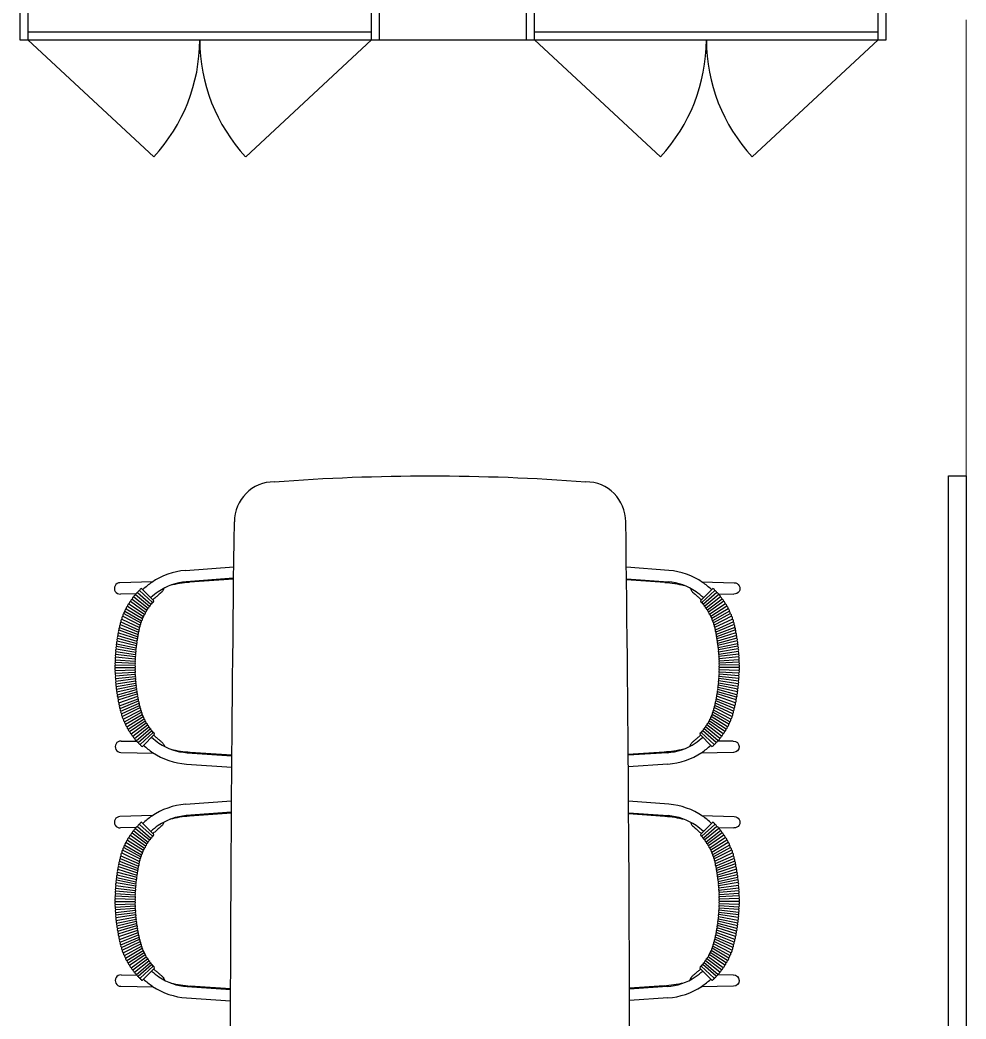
# Model space of a CAD drawing. Header units: millimetres. Extents: x 699029 to 727993, y 4486031 to 4516039.
# Drawn here: x 725864.6 to 726101.5, y 4491934.4 to 4492184.6 of the extents above; entities that cross this region are included whole.
import ezdxf

# ---------------------------------------------------------------- set-up
doc = ezdxf.new("R2010")
doc.units = ezdxf.units.MM
doc.layers.add('_P3_S_Duvar_Ç', color=7, linetype='Continuous', lineweight=30)
doc.layers.add('DBM_w_sld', color=111, linetype='Continuous', lineweight=20)
doc.layers.add('A-TEFRIS', color=251, linetype='Continuous')

# ---------------------------------------------------------------- blocks, each defined once
blk = doc.blocks.new('masa')
at = {"layer": 'A-TEFRIS'}
for p, q in [((731592.35, 4490251.49), (731604.46, 4490252.42)), ((731713.38, 4490251.49), (731702.74, 4490252.31)), ((731604.42, 4490249.55), (731592.56, 4490248.65)), ((731604.42, 4490249.35), (731593.35, 4490248.53)), ((731702.77, 4490249.44), (731713.17, 4490248.65)), ((731702.77, 4490249.25), (731712.39, 4490248.53)), ((731584.13, 4490248.66), (731575.96, 4490248.42)), ((731581.38, 4490246.99), (731584.45, 4490243.93)), ((731724.36, 4490246.99), (731721.28, 4490243.93)), ((731721.6, 4490248.66), (731729.77, 4490248.42)), ((731579.97, 4490245.67), (731576.05, 4490245.57)), ((731579, 4490244.35), (731582.69, 4490241.58)), ((731579.39, 4490244.87), (731582.98, 4490242.05)), ((731579.87, 4490245.44), (731583.34, 4490242.56)), ((731580.33, 4490245.96), (731583.69, 4490243.03)), ((731580.83, 4490246.47), (731584.07, 4490243.5)), ((731724.9, 4490246.47), (731721.66, 4490243.5)), ((731725.4, 4490245.96), (731722.05, 4490243.03)), ((731725.87, 4490245.44), (731722.4, 4490242.56)), ((731726.34, 4490244.87), (731722.75, 4490242.05)), ((731726.74, 4490244.35), (731723.05, 4490241.58)), ((731725.76, 4490245.67), (731729.69, 4490245.57)), ((731577.5, 4490241.93), (731581.61, 4490239.46)), ((731577.83, 4490242.55), (731581.84, 4490239.99)), ((731578.19, 4490243.16), (731582.1, 4490240.53)), ((731578.6, 4490243.78), (731582.39, 4490241.08)), ((731727.14, 4490243.78), (731723.34, 4490241.08)), ((731727.54, 4490243.16), (731723.64, 4490240.53)), ((731727.9, 4490242.55), (731723.89, 4490239.99)), ((731728.23, 4490241.93), (731724.13, 4490239.46)), ((731576.41, 4490239.34), (731580.88, 4490237.21)), ((731576.65, 4490240.03), (731581.04, 4490237.81)), ((731576.91, 4490240.68), (731581.2, 4490238.36)), ((731577.17, 4490241.27), (731581.38, 4490238.88)), ((731728.56, 4490241.27), (731724.35, 4490238.88)), ((731728.82, 4490240.68), (731724.53, 4490238.36)), ((731729.08, 4490240.03), (731724.7, 4490237.81)), ((731729.33, 4490239.34), (731724.85, 4490237.21)), ((731575.71, 4490236.59), (731580.4, 4490234.91)), ((731575.84, 4490237.22), (731580.5, 4490235.43)), ((731576, 4490237.93), (731580.62, 4490236.03)), ((731576.18, 4490238.6), (731580.74, 4490236.58)), ((731729.55, 4490238.6), (731725, 4490236.58)), ((731729.73, 4490237.93), (731725.12, 4490236.03)), ((731729.89, 4490237.22), (731725.23, 4490235.43)), ((731730.03, 4490236.59), (731725.33, 4490234.91)), ((731575.33, 4490234.54), (731580.14, 4490233.22)), ((731575.44, 4490235.21), (731580.22, 4490233.77)), ((731575.57, 4490235.92), (731580.31, 4490234.36)), ((731730.16, 4490235.92), (731725.42, 4490234.36)), ((731730.29, 4490235.21), (731725.52, 4490233.77)), ((731730.4, 4490234.54), (731725.6, 4490233.22)), ((731574.99, 4490231.88), (731579.89, 4490231.04)), ((731575.06, 4490232.54), (731579.94, 4490231.58)), ((731575.13, 4490233.16), (731580, 4490232.09)), ((731575.23, 4490233.87), (731580.07, 4490232.67)), ((731730.5, 4490233.87), (731725.67, 4490232.67)), ((731730.6, 4490233.16), (731725.74, 4490232.09)), ((731730.67, 4490232.54), (731725.79, 4490231.58)), ((731730.75, 4490231.88), (731725.84, 4490231.04)), ((731574.8, 4490229.15), (731579.76, 4490228.81)), ((731574.83, 4490229.86), (731579.78, 4490229.39)), ((731574.87, 4490230.52), (731579.81, 4490229.93)), ((731574.92, 4490231.17), (731579.85, 4490230.46)), ((731730.81, 4490231.17), (731725.89, 4490230.46)), ((731730.86, 4490230.52), (731725.92, 4490229.93)), ((731730.9, 4490229.86), (731725.95, 4490229.39)), ((731730.93, 4490229.15), (731725.97, 4490228.81)), ((731574.77, 4490227.87), (731579.74, 4490227.77)), ((731574.77, 4490227.17), (731579.74, 4490227.19)), ((731574.78, 4490228.53), (731579.75, 4490228.3)), ((731574.78, 4490226.41), (731579.75, 4490226.58)), ((731730.95, 4490228.53), (731725.99, 4490228.3)), ((731730.96, 4490227.87), (731725.99, 4490227.77)), ((731730.96, 4490226.41), (731725.99, 4490226.58)), ((731730.97, 4490227.17), (731726, 4490227.19)), ((731574.8, 4490225.77), (731579.76, 4490226.05)), ((731574.82, 4490225.11), (731579.78, 4490225.51)), ((731574.86, 4490224.43), (731579.81, 4490224.96)), ((731574.91, 4490223.78), (731579.84, 4490224.43)), ((731730.82, 4490223.78), (731725.89, 4490224.43)), ((731730.87, 4490224.43), (731725.93, 4490224.96)), ((731730.91, 4490225.11), (731725.95, 4490225.51)), ((731730.94, 4490225.77), (731725.97, 4490226.05)), ((731574.97, 4490223.12), (731579.88, 4490223.89)), ((731575.04, 4490222.41), (731579.93, 4490223.31)), ((731575.12, 4490221.74), (731579.99, 4490222.76)), ((731575.21, 4490221.07), (731580.05, 4490222.21)), ((731575.31, 4490220.39), (731580.13, 4490221.65)), ((731730.43, 4490220.39), (731725.61, 4490221.65)), ((731730.53, 4490221.07), (731725.68, 4490222.21)), ((731730.62, 4490221.74), (731725.74, 4490222.76)), ((731730.69, 4490222.41), (731725.8, 4490223.31)), ((731730.77, 4490223.12), (731725.85, 4490223.89)), ((731575.41, 4490219.74), (731580.2, 4490221.12)), ((731575.53, 4490219.08), (731580.29, 4490220.57)), ((731575.67, 4490218.37), (731580.39, 4490219.98)), ((731575.82, 4490217.62), (731580.5, 4490219.37)), ((731729.91, 4490217.62), (731725.23, 4490219.37)), ((731730.07, 4490218.37), (731725.35, 4490219.98)), ((731730.2, 4490219.08), (731725.45, 4490220.57)), ((731730.32, 4490219.74), (731725.53, 4490221.12)), ((731575.98, 4490216.96), (731580.61, 4490218.82)), ((731576.15, 4490216.27), (731580.73, 4490218.24)), ((731576.33, 4490215.62), (731580.85, 4490217.7)), ((731576.54, 4490214.96), (731580.99, 4490217.14)), ((731576.8, 4490214.27), (731581.15, 4490216.54)), ((731728.94, 4490214.27), (731724.58, 4490216.54)), ((731729.19, 4490214.96), (731724.75, 4490217.14)), ((731729.4, 4490215.62), (731724.88, 4490217.7)), ((731729.59, 4490216.27), (731725, 4490218.24)), ((731729.76, 4490216.96), (731725.13, 4490218.82)), ((731577.07, 4490213.62), (731581.33, 4490215.99)), ((731577.36, 4490212.99), (731581.53, 4490215.44)), ((731577.68, 4490212.36), (731581.75, 4490214.89)), ((731578.01, 4490211.77), (731581.98, 4490214.37)), ((731727.72, 4490211.77), (731723.75, 4490214.37)), ((731728.05, 4490212.36), (731723.98, 4490214.89)), ((731728.38, 4490212.99), (731724.21, 4490215.44)), ((731728.67, 4490213.62), (731724.4, 4490215.99)), ((731578.37, 4490211.17), (731582.24, 4490213.85)), ((731578.78, 4490210.55), (731582.54, 4490213.3)), ((731579.19, 4490210), (731582.84, 4490212.8)), ((731579.62, 4490209.45), (731583.16, 4490212.31)), ((731580.08, 4490208.91), (731583.51, 4490211.82)), ((731725.65, 4490208.91), (731722.22, 4490211.82)), ((731726.12, 4490209.45), (731722.57, 4490212.31)), ((731726.55, 4490210), (731722.89, 4490212.8)), ((731726.95, 4490210.55), (731723.19, 4490213.3)), ((731727.36, 4490211.17), (731723.49, 4490213.85)), ((731580.54, 4490208.41), (731583.86, 4490211.37)), ((731581.03, 4490207.91), (731584.24, 4490210.92)), ((731581.57, 4490207.41), (731584.62, 4490210.49)), ((731724.17, 4490207.41), (731721.11, 4490210.49)), ((731724.71, 4490207.91), (731721.5, 4490210.92)), ((731725.19, 4490208.41), (731721.87, 4490211.37)), ((731576.22, 4490208.77), (731580.25, 4490208.72)), ((731729.51, 4490208.77), (731725.49, 4490208.72)), ((731576.17, 4490205.92), (731584.34, 4490205.76)), ((731592.77, 4490205.86), (731603.99, 4490205.1)), ((731593.55, 4490205.99), (731603.99, 4490205.31)), ((731712.18, 4490205.99), (731703.2, 4490205.4)), ((731712.97, 4490205.86), (731703.21, 4490205.2)), ((731729.57, 4490205.92), (731721.39, 4490205.76)), ((731592.58, 4490203.01), (731603.96, 4490202.25)), ((731713.15, 4490203.01), (731703.23, 4490202.35)), ((731592.35, 4490192.93), (731603.9, 4490193.82)), ((731713.38, 4490192.93), (731703.29, 4490193.7)), ((731584.13, 4490190.1), (731575.96, 4490189.86)), ((731603.88, 4490190.95), (731592.56, 4490190.09)), ((731603.88, 4490190.75), (731593.35, 4490189.97)), ((731703.31, 4490190.84), (731713.17, 4490190.09)), ((731703.31, 4490190.65), (731712.39, 4490189.97)), ((731721.6, 4490190.1), (731729.77, 4490189.86)), ((731579.97, 4490187.11), (731576.05, 4490187.02)), ((731579.87, 4490186.88), (731583.34, 4490184)), ((731580.33, 4490187.4), (731583.69, 4490184.47)), ((731580.83, 4490187.91), (731584.07, 4490184.94)), ((731581.38, 4490188.43), (731584.45, 4490185.37)), ((731724.36, 4490188.43), (731721.28, 4490185.37)), ((731724.9, 4490187.91), (731721.66, 4490184.94)), ((731725.4, 4490187.4), (731722.05, 4490184.47)), ((731725.87, 4490186.88), (731722.4, 4490184)), ((731725.76, 4490187.11), (731729.69, 4490187.02)), ((731578.19, 4490184.6), (731582.1, 4490181.97)), ((731578.6, 4490185.22), (731582.39, 4490182.52)), ((731579, 4490185.79), (731582.69, 4490183.02)), ((731579.39, 4490186.31), (731582.98, 4490183.49)), ((731726.34, 4490186.31), (731722.75, 4490183.49)), ((731726.74, 4490185.79), (731723.05, 4490183.02)), ((731727.14, 4490185.22), (731723.34, 4490182.52)), ((731727.54, 4490184.6), (731723.64, 4490181.97)), ((731576.91, 4490182.12), (731581.2, 4490179.8)), ((731577.17, 4490182.71), (731581.38, 4490180.32)), ((731577.5, 4490183.38), (731581.61, 4490180.9)), ((731577.83, 4490183.99), (731581.84, 4490181.43)), ((731727.9, 4490183.99), (731723.89, 4490181.43)), ((731728.23, 4490183.38), (731724.13, 4490180.9)), ((731728.56, 4490182.71), (731724.35, 4490180.32)), ((731728.82, 4490182.12), (731724.53, 4490179.8)), ((731576, 4490179.37), (731580.62, 4490177.47)), ((731576.18, 4490180.04), (731580.74, 4490178.03)), ((731576.41, 4490180.78), (731580.88, 4490178.65)), ((731576.65, 4490181.47), (731581.04, 4490179.25)), ((731729.08, 4490181.47), (731724.7, 4490179.25)), ((731729.33, 4490180.78), (731724.85, 4490178.65)), ((731729.55, 4490180.04), (731725, 4490178.03)), ((731729.73, 4490179.37), (731725.12, 4490177.47)), ((731575.44, 4490176.65), (731580.22, 4490175.21)), ((731575.57, 4490177.36), (731580.31, 4490175.8)), ((731575.71, 4490178.03), (731580.4, 4490176.35)), ((731575.84, 4490178.66), (731580.5, 4490176.87)), ((731729.89, 4490178.66), (731725.23, 4490176.87)), ((731730.03, 4490178.03), (731725.33, 4490176.35)), ((731730.16, 4490177.36), (731725.42, 4490175.8)), ((731730.29, 4490176.65), (731725.52, 4490175.21)), ((731575.13, 4490174.6), (731580, 4490173.53)), ((731575.23, 4490175.31), (731580.07, 4490174.11)), ((731575.33, 4490175.98), (731580.14, 4490174.66)), ((731730.4, 4490175.98), (731725.6, 4490174.66)), ((731730.5, 4490175.31), (731725.67, 4490174.11)), ((731730.6, 4490174.6), (731725.74, 4490173.53)), ((731574.87, 4490171.96), (731579.81, 4490171.37)), ((731574.92, 4490172.61), (731579.85, 4490171.9)), ((731574.99, 4490173.32), (731579.89, 4490172.48)), ((731575.06, 4490173.98), (731579.94, 4490173.02)), ((731730.67, 4490173.98), (731725.79, 4490173.02)), ((731730.75, 4490173.32), (731725.84, 4490172.48)), ((731730.81, 4490172.61), (731725.89, 4490171.9)), ((731730.86, 4490171.96), (731725.92, 4490171.37)), ((731574.77, 4490169.31), (731579.74, 4490169.21)), ((731574.78, 4490169.97), (731579.75, 4490169.75)), ((731574.8, 4490170.59), (731579.76, 4490170.25)), ((731574.83, 4490171.3), (731579.78, 4490170.83)), ((731730.9, 4490171.3), (731725.95, 4490170.83)), ((731730.93, 4490170.59), (731725.97, 4490170.25)), ((731730.95, 4490169.97), (731725.99, 4490169.75)), ((731730.96, 4490169.31), (731725.99, 4490169.21)), ((731574.77, 4490168.61), (731579.74, 4490168.63)), ((731574.78, 4490167.85), (731579.75, 4490168.02)), ((731574.8, 4490167.21), (731579.76, 4490167.49)), ((731574.82, 4490166.55), (731579.78, 4490166.95)), ((731730.91, 4490166.55), (731725.95, 4490166.95)), ((731730.94, 4490167.21), (731725.97, 4490167.49)), ((731730.96, 4490167.85), (731725.99, 4490168.02)), ((731730.97, 4490168.61), (731726, 4490168.63)), ((731574.86, 4490165.87), (731579.81, 4490166.4)), ((731574.91, 4490165.22), (731579.84, 4490165.87)), ((731574.97, 4490164.56), (731579.88, 4490165.33)), ((731575.04, 4490163.86), (731579.93, 4490164.75)), ((731575.12, 4490163.18), (731579.99, 4490164.2)), ((731730.62, 4490163.18), (731725.74, 4490164.2)), ((731730.69, 4490163.86), (731725.8, 4490164.75)), ((731730.77, 4490164.56), (731725.85, 4490165.33)), ((731730.82, 4490165.22), (731725.89, 4490165.87)), ((731730.87, 4490165.87), (731725.93, 4490166.4)), ((731575.21, 4490162.52), (731580.05, 4490163.65)), ((731575.31, 4490161.83), (731580.13, 4490163.09)), ((731575.41, 4490161.18), (731580.2, 4490162.56)), ((731575.53, 4490160.52), (731580.29, 4490162.01)), ((731730.2, 4490160.52), (731725.45, 4490162.01)), ((731730.32, 4490161.18), (731725.53, 4490162.56)), ((731730.43, 4490161.83), (731725.61, 4490163.09)), ((731730.53, 4490162.52), (731725.68, 4490163.65)), ((731575.67, 4490159.81), (731580.39, 4490161.42)), ((731575.82, 4490159.06), (731580.5, 4490160.81)), ((731575.98, 4490158.4), (731580.61, 4490160.26)), ((731576.15, 4490157.71), (731580.73, 4490159.69)), ((731576.33, 4490157.06), (731580.85, 4490159.14)), ((731729.4, 4490157.06), (731724.88, 4490159.14)), ((731729.59, 4490157.71), (731725, 4490159.69)), ((731729.76, 4490158.4), (731725.13, 4490160.26)), ((731729.91, 4490159.06), (731725.23, 4490160.81)), ((731730.07, 4490159.81), (731725.35, 4490161.42)), ((731576.54, 4490156.4), (731580.99, 4490158.58)), ((731576.8, 4490155.71), (731581.15, 4490157.98)), ((731577.07, 4490155.06), (731581.33, 4490157.43)), ((731577.36, 4490154.43), (731581.53, 4490156.88)), ((731728.38, 4490154.43), (731724.21, 4490156.88)), ((731728.67, 4490155.06), (731724.4, 4490157.43)), ((731728.94, 4490155.71), (731724.58, 4490157.98)), ((731729.19, 4490156.4), (731724.75, 4490158.58)), ((731577.68, 4490153.8), (731581.75, 4490156.33)), ((731578.01, 4490153.21), (731581.98, 4490155.81)), ((731578.37, 4490152.61), (731582.24, 4490155.29)), ((731578.78, 4490152), (731582.54, 4490154.74)), ((731579.19, 4490151.44), (731582.84, 4490154.24)), ((731726.55, 4490151.44), (731722.89, 4490154.24)), ((731726.95, 4490152), (731723.19, 4490154.74)), ((731727.36, 4490152.61), (731723.49, 4490155.29)), ((731727.72, 4490153.21), (731723.75, 4490155.81)), ((731728.05, 4490153.8), (731723.98, 4490156.33)), ((731579.62, 4490150.89), (731583.16, 4490153.75)), ((731580.08, 4490150.35), (731583.51, 4490153.26)), ((731580.54, 4490149.85), (731583.86, 4490152.81)), ((731581.03, 4490149.35), (731584.24, 4490152.36)), ((731581.57, 4490148.85), (731584.62, 4490151.93)), ((731724.17, 4490148.85), (731721.11, 4490151.93)), ((731724.71, 4490149.35), (731721.5, 4490152.36)), ((731725.19, 4490149.85), (731721.87, 4490152.81)), ((731725.65, 4490150.35), (731722.22, 4490153.26)), ((731726.12, 4490150.89), (731722.57, 4490153.75)), ((731576.22, 4490150.21), (731580.25, 4490150.16)), ((731729.51, 4490150.21), (731725.49, 4490150.16)), ((731576.17, 4490147.37), (731584.34, 4490147.2)), ((731592.77, 4490147.3), (731603.66, 4490146.56)), ((731593.55, 4490147.43), (731603.66, 4490146.77)), ((731712.18, 4490147.43), (731703.53, 4490146.87)), ((731712.97, 4490147.3), (731703.53, 4490146.66)), ((731729.57, 4490147.37), (731721.39, 4490147.2)), ((731592.58, 4490144.46), (731603.65, 4490143.72)), ((731713.15, 4490144.46), (731703.54, 4490143.81))]:
    blk.add_line(p, q, dxfattribs=at)
for points in [[(731614.6, 4490273.7, -0.038462), (731692.6, 4490273.7, 0.034091)], [(731604.6, 4489951.7, -0.00641), (731604.6, 4490263.7, -23.5)], [(731702.6, 4489951.7, 0.00641), (731702.6, 4490263.7, 23.5)]]:
    blk.add_lwpolyline(points, format="xyb", dxfattribs=at)
for centre, radius, start, end in [((731614.6, 4490263.7), 10, 90, 180), ((731692.6, 4490263.7), 10, 0, 90), ((731593.62, 4490234.44), 17.1, 94.2772, 124.5533), ((731712.11, 4490234.44), 17.1, 55.4467, 85.7228), ((731581.6, 4490246.2), 0.816, 106.0642, 161.0642), ((731594.16, 4490233.66), 18.05, 124.5533, 133.7698), ((731593.62, 4490234.44), 14.25, 94.2772, 124.5533), ((731712.11, 4490234.44), 14.25, 55.4467, 85.7228), ((731711.57, 4490233.66), 18.05, 46.2302, 55.4467), ((731724.13, 4490246.2), 0.816, 18.9358, 73.9358), ((731579.34, 4490243.68), 0.753, 117.2679, 172.2679), ((731579.69, 4490244.23), 0.706, 115.1299, 170.1299), ((731580.18, 4490244.7), 0.804, 112.9171, 167.9171), ((731580.6, 4490245.25), 0.753, 110.6353, 165.6353), ((731581.07, 4490245.73), 0.775, 108.3962, 163.3962), ((731594.16, 4490233.66), 15.2, 124.5533, 133.4871), ((731594.16, 4490233.66), 14.46, 133.0673, 133.4149), ((731711.57, 4490233.66), 15.2, 46.5129, 55.4467), ((731711.57, 4490233.66), 14.46, 46.5851, 46.9327), ((731724.66, 4490245.73), 0.775, 16.6038, 71.6038), ((731725.14, 4490245.25), 0.753, 14.3647, 69.3647), ((731725.55, 4490244.7), 0.804, 12.0829, 67.0829), ((731726.04, 4490244.23), 0.706, 9.8701, 64.8701), ((731726.39, 4490243.68), 0.753, 7.7321, 62.7321), ((731577.98, 4490241.29), 0.802, 126.3649, 181.3649), ((731578.25, 4490241.92), 0.752, 124.0867, 179.0867), ((731578.6, 4490242.5), 0.77, 121.856, 176.856), ((731578.99, 4490243.08), 0.804, 119.5494, 174.5494), ((731582.05, 4490241.61), 0.633, 302.2022, 357.2022), ((731582.39, 4490242.1), 0.594, 300.0656, 355.0656), ((731582.66, 4490242.64), 0.677, 297.8521, 352.8521), ((731583.06, 4490243.13), 0.635, 295.5676, 350.5676), ((731583.43, 4490243.63), 0.655, 293.3215, 348.3215), ((731583.85, 4490244.08), 0.627, 291.0893, 346.0893), ((731721.89, 4490244.08), 0.627, 193.9107, 248.9107), ((731722.3, 4490243.63), 0.655, 191.6785, 246.6785), ((731722.67, 4490243.13), 0.635, 189.4324, 244.4324), ((731723.07, 4490242.64), 0.677, 187.1479, 242.1479), ((731723.35, 4490242.1), 0.594, 184.9344, 239.9344), ((731723.68, 4490241.61), 0.633, 182.7978, 237.7978), ((731726.74, 4490243.08), 0.804, 5.4506, 60.4506), ((731727.13, 4490242.5), 0.77, 3.144, 58.144), ((731727.48, 4490241.92), 0.752, 0.9133, 55.9133), ((731727.76, 4490241.29), 0.802, 358.6351, 53.6351), ((731577, 4490238.75), 0.834, 135.3704, 190.3704), ((731577.2, 4490239.45), 0.8, 132.9751, 187.9751), ((731577.4, 4490240.11), 0.75, 130.7032, 185.7032), ((731577.61, 4490240.72), 0.704, 128.5724, 183.5724), ((731580.94, 4490239.38), 0.672, 311.2727, 6.2727), ((731581.21, 4490239.95), 0.631, 309.0044, 4.0044), ((731581.45, 4490240.51), 0.646, 306.7812, 1.7812), ((731581.72, 4490241.08), 0.675, 304.4803, 359.4803), ((731724.02, 4490241.08), 0.675, 180.5197, 235.5197), ((731724.28, 4490240.51), 0.646, 178.2188, 233.2188), ((731724.52, 4490239.95), 0.631, 175.9956, 230.9956), ((731724.8, 4490239.38), 0.672, 173.7273, 228.7273), ((731728.12, 4490240.72), 0.704, 356.4276, 51.4276), ((731728.33, 4490240.11), 0.75, 354.2968, 49.2968), ((731728.53, 4490239.45), 0.8, 352.0249, 47.0249), ((731728.73, 4490238.75), 0.834, 349.6296, 44.6296), ((731576.28, 4490236.13), 0.738, 141.2853, 196.2853), ((731576.37, 4490236.78), 0.695, 140.4543, 195.4543), ((731576.61, 4490237.42), 0.795, 139.5475, 194.5475), ((731576.73, 4490238.1), 0.747, 137.688, 192.688), ((731580.14, 4490236.42), 0.618, 320.4734, 15.4734), ((731580.21, 4490237.03), 0.695, 319.6442, 14.6442), ((731580.38, 4490237.66), 0.668, 317.8415, 12.8415), ((731580.59, 4490238.25), 0.627, 315.586, 10.586), ((731580.8, 4490238.79), 0.589, 313.4685, 8.4685), ((731724.93, 4490238.79), 0.589, 171.5315, 226.5315), ((731725.15, 4490238.25), 0.627, 169.414, 224.414), ((731725.35, 4490237.66), 0.668, 167.1585, 222.1585), ((731725.53, 4490237.03), 0.695, 165.3558, 220.3558), ((731725.59, 4490236.42), 0.618, 164.5266, 219.5266), ((731729, 4490238.1), 0.747, 347.312, 42.312), ((731729.12, 4490237.42), 0.795, 345.4525, 40.4525), ((731729.36, 4490236.78), 0.695, 344.5457, 39.5457), ((731729.45, 4490236.13), 0.738, 343.7147, 38.7147), ((731575.92, 4490234.11), 0.728, 143.9018, 198.9018), ((731576.03, 4490234.77), 0.738, 143.0512, 198.0512), ((731576.19, 4490235.44), 0.784, 142.1683, 197.1683), ((731579.7, 4490234.16), 0.644, 323.5251, 18.5251), ((731579.83, 4490234.73), 0.607, 322.7511, 17.7511), ((731579.95, 4490235.26), 0.572, 322.0217, 17.0217), ((731579.99, 4490235.84), 0.656, 321.2619, 16.2619), ((731725.75, 4490235.84), 0.656, 163.7381, 218.7381), ((731725.78, 4490235.26), 0.572, 162.9783, 217.9783), ((731725.91, 4490234.73), 0.607, 162.2489, 217.2489), ((731726.04, 4490234.16), 0.644, 161.4749, 216.4749), ((731729.54, 4490235.44), 0.784, 342.8317, 37.8317), ((731729.7, 4490234.77), 0.738, 341.9488, 36.9488), ((731729.81, 4490234.11), 0.728, 341.0982, 36.0982), ((731575.64, 4490231.46), 0.769, 147.294, 202.294), ((731575.66, 4490232.14), 0.722, 146.4294, 201.4294), ((731575.69, 4490232.78), 0.678, 145.6172, 200.6172), ((731575.86, 4490233.43), 0.775, 144.7741, 199.7741), ((731579.4, 4490231.36), 0.59, 327.2496, 22.2496), ((731579.48, 4490231.89), 0.555, 326.5409, 21.5409), ((731579.47, 4490232.45), 0.635, 325.8046, 20.8046), ((731579.58, 4490233.02), 0.597, 325.0423, 20.0423), ((731579.65, 4490233.57), 0.605, 324.2982, 19.2982), ((731726.09, 4490233.57), 0.605, 160.7018, 215.7018), ((731726.16, 4490233.02), 0.597, 159.9577, 214.9577), ((731726.26, 4490232.45), 0.635, 159.1954, 214.1954), ((731726.25, 4490231.89), 0.555, 158.4591, 213.4591), ((731726.34, 4490231.36), 0.59, 157.7504, 212.7504), ((731729.87, 4490233.43), 0.775, 340.2259, 35.2259), ((731730.04, 4490232.78), 0.678, 339.3828, 34.3828), ((731730.07, 4490232.14), 0.722, 338.5706, 33.5706), ((731730.1, 4490231.46), 0.769, 337.706, 32.706), ((731575.39, 4490228.82), 0.67, 150.6735, 205.6735), ((731575.5, 4490229.47), 0.765, 149.841, 204.841), ((731575.49, 4490230.15), 0.717, 148.9814, 203.9814), ((731575.53, 4490230.8), 0.711, 148.1526, 203.1526), ((731579.22, 4490229.12), 0.624, 330.2221, 25.2221), ((731579.28, 4490229.68), 0.585, 329.4736, 24.4736), ((731579.32, 4490230.23), 0.581, 328.7518, 23.7518), ((731579.32, 4490230.79), 0.628, 328.0035, 23.0035), ((731726.42, 4490230.79), 0.628, 156.9965, 211.9965), ((731726.42, 4490230.23), 0.581, 156.2482, 211.2482), ((731726.45, 4490229.68), 0.585, 155.5264, 210.5264), ((731726.51, 4490229.12), 0.624, 154.7779, 209.7779), ((731730.21, 4490230.8), 0.711, 336.8474, 31.8474), ((731730.24, 4490230.15), 0.717, 336.0186, 31.0186), ((731730.24, 4490229.47), 0.765, 335.159, 30.159), ((731730.35, 4490228.82), 0.67, 334.3265, 29.3265), ((731575.45, 4490227.52), 0.763, 152.3345, 207.3345), ((731575.5, 4490226.8), 0.818, 153.252, 208.252), ((731575.41, 4490228.19), 0.715, 151.4772, 206.4772), ((731579.23, 4490228.04), 0.583, 331.6461, 26.6461), ((731579.19, 4490227.48), 0.622, 332.392, 27.392), ((731579.15, 4490226.88), 0.665, 333.1889, 28.1889), ((731579.27, 4490228.57), 0.547, 330.9467, 25.9467), ((731579.25, 4490226.3), 0.573, 333.9549, 28.9549), ((731726.46, 4490228.57), 0.547, 154.0533, 209.0533), ((731726.51, 4490228.04), 0.583, 153.3539, 208.3539), ((731726.55, 4490227.48), 0.622, 152.608, 207.608), ((731726.58, 4490226.88), 0.665, 151.8111, 206.8111), ((731726.49, 4490226.3), 0.573, 151.0451, 206.0451), ((731730.32, 4490228.19), 0.715, 333.5228, 28.5228), ((731730.29, 4490227.52), 0.763, 332.6655, 27.6655), ((731730.24, 4490226.8), 0.818, 331.748, 26.748), ((731575.41, 4490226.11), 0.699, 154.1325, 209.1325), ((731575.44, 4490225.46), 0.715, 154.953, 209.953), ((731575.49, 4490224.8), 0.735, 155.7944, 210.7944), ((731575.51, 4490224.15), 0.702, 156.628, 211.628), ((731579.25, 4490225.76), 0.584, 334.6705, 29.6705), ((731579.26, 4490225.21), 0.6, 335.4029, 30.4029), ((731579.32, 4490224.66), 0.573, 336.1287, 31.1287), ((731579.34, 4490224.12), 0.587, 336.8465, 31.8465), ((731726.39, 4490224.12), 0.587, 148.1535, 203.1535), ((731726.42, 4490224.66), 0.573, 148.8713, 203.8713), ((731726.47, 4490225.21), 0.6, 149.5971, 204.5971), ((731726.48, 4490225.76), 0.584, 150.3295, 205.3295), ((731730.23, 4490224.15), 0.702, 328.372, 23.372), ((731730.24, 4490224.8), 0.735, 329.2056, 24.2056), ((731730.29, 4490225.46), 0.715, 330.047, 25.047), ((731730.33, 4490226.11), 0.699, 330.8675, 25.8675), ((731575.57, 4490223.51), 0.718, 157.4521, 212.4521), ((731575.68, 4490222.84), 0.769, 158.3149, 213.3149), ((731575.73, 4490222.15), 0.739, 159.1894, 214.1894), ((731575.8, 4490221.49), 0.724, 160.038, 215.038), ((731579.35, 4490223.55), 0.628, 337.5984, 32.5984), ((731579.43, 4490222.98), 0.604, 338.361, 33.361), ((731579.5, 4490222.42), 0.592, 339.1015, 34.1015), ((731579.55, 4490221.86), 0.61, 339.8458, 34.8458), ((731579.65, 4490221.31), 0.585, 340.5854, 35.5854), ((731726.08, 4490221.31), 0.585, 144.4146, 199.4146), ((731726.18, 4490221.86), 0.61, 145.1542, 200.1542), ((731726.23, 4490222.42), 0.592, 145.8985, 200.8985), ((731726.3, 4490222.98), 0.604, 146.639, 201.639), ((731726.38, 4490223.55), 0.628, 147.4016, 202.4016), ((731729.93, 4490221.49), 0.724, 324.962, 19.962), ((731730, 4490222.15), 0.739, 325.8106, 20.8106), ((731730.05, 4490222.84), 0.769, 326.6851, 21.6851), ((731730.16, 4490223.51), 0.718, 327.5479, 22.5479), ((731575.91, 4490220.83), 0.745, 160.8903, 215.8903), ((731575.98, 4490220.17), 0.713, 161.7365, 216.7365), ((731576.11, 4490219.52), 0.731, 162.5747, 217.5747), ((731576.28, 4490218.86), 0.784, 163.4541, 218.4541), ((731579.72, 4490220.76), 0.6, 341.3187, 36.3187), ((731579.77, 4490220.18), 0.644, 342.0889, 37.0889), ((731579.85, 4490219.57), 0.677, 342.9067, 37.9067), ((731580.02, 4490218.99), 0.611, 343.7039, 38.7039), ((731725.71, 4490218.99), 0.611, 141.2961, 196.2961), ((731725.88, 4490219.57), 0.677, 142.0933, 197.0933), ((731725.96, 4490220.18), 0.644, 142.9111, 197.9111), ((731726.02, 4490220.76), 0.6, 143.6813, 198.6813), ((731729.45, 4490218.86), 0.784, 321.5459, 16.5459), ((731729.62, 4490219.52), 0.731, 322.4253, 17.4253), ((731729.75, 4490220.17), 0.713, 323.2635, 18.2635), ((731729.82, 4490220.83), 0.745, 324.1097, 19.1097), ((731576.46, 4490218.15), 0.823, 164.3868, 219.3868), ((731576.54, 4490217.44), 0.742, 165.295, 220.295), ((731576.72, 4490216.77), 0.765, 166.3166, 221.3166), ((731580.12, 4490218.41), 0.631, 344.4727, 39.4727), ((731580.27, 4490217.85), 0.606, 345.2385, 40.2385), ((731580.38, 4490217.29), 0.624, 346.0404, 41.0404), ((731580.5, 4490216.68), 0.668, 347.887, 42.887), ((731580.71, 4490216.09), 0.633, 350.1524, 45.1524), ((731725.03, 4490216.09), 0.633, 134.8476, 189.8476), ((731725.24, 4490216.68), 0.668, 137.113, 192.113), ((731725.35, 4490217.29), 0.624, 138.9596, 193.9596), ((731725.47, 4490217.85), 0.606, 139.7615, 194.7615), ((731725.61, 4490218.41), 0.631, 140.5273, 195.5273), ((731729.01, 4490216.77), 0.765, 318.6834, 13.6834), ((731729.19, 4490217.44), 0.742, 319.705, 14.705), ((731729.27, 4490218.15), 0.823, 320.6132, 15.6132), ((731576.86, 4490216.12), 0.731, 168.3168, 223.3168), ((731577.07, 4490215.5), 0.748, 170.4855, 225.4855), ((731577.34, 4490214.86), 0.8, 172.7547, 227.7547), ((731577.55, 4490214.2), 0.757, 175.0364, 230.0364), ((731580.9, 4490215.52), 0.629, 352.3486, 47.3486), ((731581.11, 4490214.95), 0.646, 354.568, 49.568), ((731581.37, 4490214.4), 0.617, 356.7679, 51.7679), ((731581.61, 4490213.86), 0.632, 358.9424, 53.9424), ((731724.12, 4490213.86), 0.632, 126.0576, 181.0576), ((731724.37, 4490214.4), 0.617, 128.2321, 183.2321), ((731724.63, 4490214.95), 0.646, 130.432, 185.432), ((731724.83, 4490215.52), 0.629, 132.6514, 187.6514), ((731728.18, 4490214.2), 0.757, 309.9636, 4.9636), ((731728.4, 4490214.86), 0.8, 312.2453, 7.2453), ((731728.67, 4490215.5), 0.748, 314.5145, 9.5145), ((731728.87, 4490216.12), 0.731, 316.6832, 11.6832), ((731577.82, 4490213.59), 0.751, 177.2462, 232.2462), ((731578.13, 4490212.99), 0.771, 179.4772, 234.4772), ((731578.42, 4490212.38), 0.736, 181.6864, 236.6864), ((731578.76, 4490211.82), 0.752, 183.8682, 238.8682), ((731581.87, 4490213.28), 0.675, 1.2179, 56.2179), ((731582.22, 4490212.76), 0.627, 3.4854, 58.4854), ((731582.53, 4490212.25), 0.634, 5.6808, 60.6808), ((731582.87, 4490211.73), 0.651, 7.9178, 62.9178), ((731583.25, 4490211.26), 0.622, 10.1331, 65.1331), ((731722.48, 4490211.26), 0.622, 114.8669, 169.8669), ((731722.87, 4490211.73), 0.651, 117.0822, 172.0822), ((731723.2, 4490212.25), 0.634, 119.3192, 174.3192), ((731723.52, 4490212.76), 0.627, 121.5146, 176.5146), ((731723.86, 4490213.28), 0.675, 123.7821, 178.7821), ((731726.97, 4490211.82), 0.752, 301.1318, 356.1318), ((731727.32, 4490212.38), 0.736, 303.3136, 358.3136), ((731727.61, 4490212.99), 0.771, 305.5228, 0.5228), ((731727.92, 4490213.59), 0.751, 307.7538, 2.7538), ((731579.17, 4490211.26), 0.804, 186.1491, 241.1491), ((731579.52, 4490210.66), 0.746, 188.42, 243.42), ((731579.93, 4490210.14), 0.753, 190.6165, 245.6165), ((731580.37, 4490209.62), 0.773, 192.8527, 247.8527), ((731583.62, 4490210.78), 0.635, 12.3208, 67.3208), ((731594.23, 4490220.87), 15.2, 227.0672, 236.0011), ((731584.02, 4490210.33), 0.624, 14.5132, 69.5132), ((731594.23, 4490220.87), 14.46, 227.1817, 227.487), ((731711.51, 4490220.87), 15.2, 303.9989, 312.9328), ((731721.71, 4490210.33), 0.624, 110.4868, 165.4868), ((731711.51, 4490220.87), 14.46, 312.513, 312.8183), ((731722.12, 4490210.78), 0.635, 112.6792, 167.6792), ((731725.36, 4490209.62), 0.773, 292.1473, 347.1473), ((731725.81, 4490210.14), 0.753, 294.3835, 349.3835), ((731726.21, 4490210.66), 0.746, 296.58, 351.58), ((731726.56, 4490211.26), 0.804, 298.8509, 353.8509), ((731580.79, 4490209.1), 0.737, 195.0651, 250.0651), ((731581.26, 4490208.63), 0.752, 197.2481, 252.2481), ((731581.78, 4490208.18), 0.797, 199.5188, 254.5188), ((731594.23, 4490220.87), 18.05, 226.7845, 236.0011), ((731593.69, 4490220.08), 14.25, 236.0011, 266.2772), ((731712.04, 4490220.08), 14.25, 273.7228, 303.9989), ((731711.51, 4490220.87), 18.05, 303.9989, 313.2155), ((731723.95, 4490208.18), 0.797, 285.4812, 340.4812), ((731724.48, 4490208.63), 0.752, 287.7519, 342.7519), ((731724.94, 4490209.1), 0.737, 289.9349, 344.9349), ((731593.69, 4490220.08), 17.1, 236.0011, 266.2772), ((731712.04, 4490220.08), 17.1, 273.7228, 303.9989), ((731593.62, 4490175.88), 17.1, 94.2772, 124.5533), ((731712.11, 4490175.88), 17.1, 55.4467, 85.7228), ((731594.16, 4490175.1), 18.05, 124.5533, 133.7698), ((731593.62, 4490175.88), 14.25, 94.2772, 124.5533), ((731712.11, 4490175.88), 14.25, 55.4467, 85.7228), ((731711.57, 4490175.1), 18.05, 46.2302, 55.4467), ((731580.18, 4490186.14), 0.804, 112.9171, 167.9171), ((731580.6, 4490186.69), 0.753, 110.6353, 165.6353), ((731581.07, 4490187.18), 0.775, 108.3962, 163.3962), ((731581.6, 4490187.65), 0.816, 106.0642, 161.0642), ((731594.16, 4490175.1), 15.2, 124.5533, 133.4871), ((731711.57, 4490175.1), 15.2, 46.5129, 55.4467), ((731724.13, 4490187.65), 0.816, 18.9358, 73.9358), ((731724.66, 4490187.18), 0.775, 16.6038, 71.6038), ((731725.14, 4490186.69), 0.753, 14.3647, 69.3647), ((731725.55, 4490186.14), 0.804, 12.0829, 67.0829), ((731578.6, 4490183.94), 0.77, 121.856, 176.856), ((731578.99, 4490184.52), 0.804, 119.5494, 174.5494), ((731579.34, 4490185.12), 0.753, 117.2679, 172.2679), ((731579.69, 4490185.67), 0.706, 115.1299, 170.1299), ((731582.66, 4490184.09), 0.677, 297.8521, 352.8521), ((731583.06, 4490184.57), 0.635, 295.5676, 350.5676), ((731583.43, 4490185.07), 0.655, 293.3215, 348.3215), ((731583.85, 4490185.52), 0.627, 291.0893, 346.0893), ((731594.16, 4490175.1), 14.46, 133.0673, 133.4149), ((731721.89, 4490185.52), 0.627, 193.9107, 248.9107), ((731711.57, 4490175.1), 14.46, 46.5851, 46.9327), ((731722.3, 4490185.07), 0.655, 191.6785, 246.6785), ((731722.67, 4490184.57), 0.635, 189.4324, 244.4324), ((731723.07, 4490184.09), 0.677, 187.1479, 242.1479), ((731726.04, 4490185.67), 0.706, 9.8701, 64.8701), ((731726.39, 4490185.12), 0.753, 7.7321, 62.7321), ((731726.74, 4490184.52), 0.804, 5.4506, 60.4506), ((731727.13, 4490183.94), 0.77, 3.144, 58.144), ((731577.4, 4490181.55), 0.75, 130.7032, 185.7032), ((731577.61, 4490182.16), 0.704, 128.5724, 183.5724), ((731577.98, 4490182.73), 0.802, 126.3649, 181.3649), ((731578.25, 4490183.36), 0.752, 124.0867, 179.0867), ((731581.45, 4490181.95), 0.646, 306.7812, 1.7812), ((731581.72, 4490182.52), 0.675, 304.4803, 359.4803), ((731582.05, 4490183.05), 0.633, 302.2022, 357.2022), ((731582.39, 4490183.54), 0.594, 300.0656, 355.0656), ((731723.35, 4490183.54), 0.594, 184.9344, 239.9344), ((731723.68, 4490183.05), 0.633, 182.7978, 237.7978), ((731724.02, 4490182.52), 0.675, 180.5197, 235.5197), ((731724.28, 4490181.95), 0.646, 178.2188, 233.2188), ((731727.48, 4490183.36), 0.752, 0.9133, 55.9133), ((731727.76, 4490182.73), 0.802, 358.6351, 53.6351), ((731728.12, 4490182.16), 0.704, 356.4276, 51.4276), ((731728.33, 4490181.55), 0.75, 354.2968, 49.2968), ((731576.61, 4490178.86), 0.795, 139.5475, 194.5475), ((731576.73, 4490179.54), 0.747, 137.688, 192.688), ((731577, 4490180.19), 0.834, 135.3704, 190.3704), ((731577.2, 4490180.89), 0.8, 132.9751, 187.9751), ((731580.38, 4490179.1), 0.668, 317.8415, 12.8415), ((731580.59, 4490179.69), 0.627, 315.586, 10.586), ((731580.8, 4490180.23), 0.589, 313.4685, 8.4685), ((731580.94, 4490180.82), 0.672, 311.2727, 6.2727), ((731581.21, 4490181.39), 0.631, 309.0044, 4.0044), ((731724.52, 4490181.39), 0.631, 175.9956, 230.9956), ((731724.8, 4490180.82), 0.672, 173.7273, 228.7273), ((731724.93, 4490180.23), 0.589, 171.5315, 226.5315), ((731725.15, 4490179.69), 0.627, 169.414, 224.414), ((731725.35, 4490179.1), 0.668, 167.1585, 222.1585), ((731728.53, 4490180.89), 0.8, 352.0249, 47.0249), ((731728.73, 4490180.19), 0.834, 349.6296, 44.6296), ((731729, 4490179.54), 0.747, 347.312, 42.312), ((731729.12, 4490178.86), 0.795, 345.4525, 40.4525), ((731576.03, 4490176.21), 0.738, 143.0512, 198.0512), ((731576.19, 4490176.88), 0.784, 142.1683, 197.1683), ((731576.28, 4490177.57), 0.738, 141.2853, 196.2853), ((731576.37, 4490178.22), 0.695, 140.4543, 195.4543), ((731579.95, 4490176.71), 0.572, 322.0217, 17.0217), ((731579.99, 4490177.28), 0.656, 321.2619, 16.2619), ((731580.14, 4490177.86), 0.618, 320.4734, 15.4734), ((731580.21, 4490178.48), 0.695, 319.6442, 14.6442), ((731725.53, 4490178.48), 0.695, 165.3558, 220.3558), ((731725.59, 4490177.86), 0.618, 164.5266, 219.5266), ((731725.75, 4490177.28), 0.656, 163.7381, 218.7381), ((731725.78, 4490176.71), 0.572, 162.9783, 217.9783), ((731729.36, 4490178.22), 0.695, 344.5457, 39.5457), ((731729.45, 4490177.57), 0.738, 343.7147, 38.7147), ((731729.54, 4490176.88), 0.784, 342.8317, 37.8317), ((731729.7, 4490176.21), 0.738, 341.9488, 36.9488), ((731575.69, 4490174.22), 0.678, 145.6172, 200.6172), ((731575.86, 4490174.87), 0.775, 144.7741, 199.7741), ((731575.92, 4490175.55), 0.728, 143.9018, 198.9018), ((731579.47, 4490173.89), 0.635, 325.8046, 20.8046), ((731579.58, 4490174.46), 0.597, 325.0423, 20.0423), ((731579.65, 4490175.01), 0.605, 324.2982, 19.2982), ((731579.7, 4490175.6), 0.644, 323.5251, 18.5251), ((731579.83, 4490176.17), 0.607, 322.7511, 17.7511), ((731725.91, 4490176.17), 0.607, 162.2489, 217.2489), ((731726.04, 4490175.6), 0.644, 161.4749, 216.4749), ((731726.09, 4490175.01), 0.605, 160.7018, 215.7018), ((731726.16, 4490174.46), 0.597, 159.9577, 214.9577), ((731726.26, 4490173.89), 0.635, 159.1954, 214.1954), ((731729.81, 4490175.55), 0.728, 341.0982, 36.0982), ((731729.87, 4490174.87), 0.775, 340.2259, 35.2259), ((731730.04, 4490174.22), 0.678, 339.3828, 34.3828), ((731575.49, 4490171.59), 0.717, 148.9814, 203.9814), ((731575.53, 4490172.24), 0.711, 148.1526, 203.1526), ((731575.64, 4490172.9), 0.769, 147.294, 202.294), ((731575.66, 4490173.58), 0.722, 146.4294, 201.4294), ((731579.32, 4490171.67), 0.581, 328.7518, 23.7518), ((731579.32, 4490172.23), 0.628, 328.0035, 23.0035), ((731579.4, 4490172.8), 0.59, 327.2496, 22.2496), ((731579.48, 4490173.33), 0.555, 326.5409, 21.5409), ((731726.25, 4490173.33), 0.555, 158.4591, 213.4591), ((731726.34, 4490172.8), 0.59, 157.7504, 212.7504), ((731726.42, 4490172.23), 0.628, 156.9965, 211.9965), ((731726.42, 4490171.67), 0.581, 156.2482, 211.2482), ((731730.07, 4490173.58), 0.722, 338.5706, 33.5706), ((731730.1, 4490172.9), 0.769, 337.706, 32.706), ((731730.21, 4490172.24), 0.711, 336.8474, 31.8474), ((731730.24, 4490171.59), 0.717, 336.0186, 31.0186), ((731575.45, 4490168.96), 0.763, 152.3345, 207.3345), ((731575.41, 4490169.63), 0.715, 151.4772, 206.4772), ((731575.39, 4490170.26), 0.67, 150.6735, 205.6735), ((731575.5, 4490170.91), 0.765, 149.841, 204.841), ((731579.23, 4490169.48), 0.583, 331.6461, 26.6461), ((731579.19, 4490168.92), 0.622, 332.392, 27.392), ((731579.27, 4490170.01), 0.547, 330.9467, 25.9467), ((731579.22, 4490170.56), 0.624, 330.2221, 25.2221), ((731579.28, 4490171.12), 0.585, 329.4736, 24.4736), ((731726.45, 4490171.12), 0.585, 155.5264, 210.5264), ((731726.51, 4490170.56), 0.624, 154.7779, 209.7779), ((731726.46, 4490170.01), 0.547, 154.0533, 209.0533), ((731726.51, 4490169.48), 0.583, 153.3539, 208.3539), ((731726.55, 4490168.92), 0.622, 152.608, 207.608), ((731730.24, 4490170.91), 0.765, 335.159, 30.159), ((731730.35, 4490170.26), 0.67, 334.3265, 29.3265), ((731730.32, 4490169.63), 0.715, 333.5228, 28.5228), ((731730.29, 4490168.96), 0.763, 332.6655, 27.6655), ((731575.5, 4490168.24), 0.818, 153.252, 208.252), ((731575.41, 4490167.55), 0.699, 154.1325, 209.1325), ((731575.44, 4490166.9), 0.715, 154.953, 209.953), ((731575.49, 4490166.25), 0.735, 155.7944, 210.7944), ((731579.15, 4490168.32), 0.665, 333.1889, 28.1889), ((731579.25, 4490167.74), 0.573, 333.9549, 28.9549), ((731579.25, 4490167.2), 0.584, 334.6705, 29.6705), ((731579.26, 4490166.65), 0.6, 335.4029, 30.4029), ((731726.47, 4490166.65), 0.6, 149.5971, 204.5971), ((731726.48, 4490167.2), 0.584, 150.3295, 205.3295), ((731726.58, 4490168.32), 0.665, 151.8111, 206.8111), ((731726.49, 4490167.74), 0.573, 151.0451, 206.0451), ((731730.24, 4490166.25), 0.735, 329.2056, 24.2056), ((731730.29, 4490166.9), 0.715, 330.047, 25.047), ((731730.33, 4490167.55), 0.699, 330.8675, 25.8675), ((731730.24, 4490168.24), 0.818, 331.748, 26.748), ((731575.51, 4490165.59), 0.702, 156.628, 211.628), ((731575.57, 4490164.95), 0.718, 157.4521, 212.4521), ((731575.68, 4490164.28), 0.769, 158.3149, 213.3149), ((731579.32, 4490166.1), 0.573, 336.1287, 31.1287), ((731579.34, 4490165.56), 0.587, 336.8465, 31.8465), ((731579.35, 4490164.99), 0.628, 337.5984, 32.5984), ((731579.43, 4490164.42), 0.604, 338.361, 33.361), ((731579.5, 4490163.86), 0.592, 339.1015, 34.1015), ((731726.23, 4490163.86), 0.592, 145.8985, 200.8985), ((731726.3, 4490164.42), 0.604, 146.639, 201.639), ((731726.38, 4490164.99), 0.628, 147.4016, 202.4016), ((731726.39, 4490165.56), 0.587, 148.1535, 203.1535), ((731726.42, 4490166.1), 0.573, 148.8713, 203.8713), ((731730.05, 4490164.28), 0.769, 326.6851, 21.6851), ((731730.16, 4490164.95), 0.718, 327.5479, 22.5479), ((731730.23, 4490165.59), 0.702, 328.372, 23.372), ((731575.73, 4490163.59), 0.739, 159.1894, 214.1894), ((731575.8, 4490162.93), 0.724, 160.038, 215.038), ((731575.91, 4490162.27), 0.745, 160.8903, 215.8903), ((731575.98, 4490161.61), 0.713, 161.7365, 216.7365), ((731579.55, 4490163.3), 0.61, 339.8458, 34.8458), ((731579.65, 4490162.75), 0.585, 340.5854, 35.5854), ((731579.72, 4490162.2), 0.6, 341.3187, 36.3187), ((731579.77, 4490161.62), 0.644, 342.0889, 37.0889), ((731725.96, 4490161.62), 0.644, 142.9111, 197.9111), ((731726.02, 4490162.2), 0.6, 143.6813, 198.6813), ((731726.08, 4490162.75), 0.585, 144.4146, 199.4146), ((731726.18, 4490163.3), 0.61, 145.1542, 200.1542), ((731729.75, 4490161.61), 0.713, 323.2635, 18.2635), ((731729.82, 4490162.27), 0.745, 324.1097, 19.1097), ((731729.93, 4490162.93), 0.724, 324.962, 19.962), ((731730, 4490163.59), 0.739, 325.8106, 20.8106), ((731576.11, 4490160.97), 0.731, 162.5747, 217.5747), ((731576.28, 4490160.3), 0.784, 163.4541, 218.4541), ((731576.46, 4490159.59), 0.823, 164.3868, 219.3868), ((731576.54, 4490158.88), 0.742, 165.295, 220.295), ((731579.85, 4490161.01), 0.677, 342.9067, 37.9067), ((731580.02, 4490160.43), 0.611, 343.7039, 38.7039), ((731580.12, 4490159.85), 0.631, 344.4727, 39.4727), ((731580.27, 4490159.29), 0.606, 345.2385, 40.2385), ((731580.38, 4490158.73), 0.624, 346.0404, 41.0404), ((731725.35, 4490158.73), 0.624, 138.9596, 193.9596), ((731725.47, 4490159.29), 0.606, 139.7615, 194.7615), ((731725.61, 4490159.85), 0.631, 140.5273, 195.5273), ((731725.71, 4490160.43), 0.611, 141.2961, 196.2961), ((731725.88, 4490161.01), 0.677, 142.0933, 197.0933), ((731729.19, 4490158.88), 0.742, 319.705, 14.705), ((731729.27, 4490159.59), 0.823, 320.6132, 15.6132), ((731729.45, 4490160.3), 0.784, 321.5459, 16.5459), ((731729.62, 4490160.97), 0.731, 322.4253, 17.4253), ((731576.72, 4490158.22), 0.765, 166.3166, 221.3166), ((731576.86, 4490157.56), 0.731, 168.3168, 223.3168), ((731577.07, 4490156.94), 0.748, 170.4855, 225.4855), ((731580.5, 4490158.12), 0.668, 347.887, 42.887), ((731580.71, 4490157.54), 0.633, 350.1524, 45.1524), ((731580.9, 4490156.97), 0.629, 352.3486, 47.3486), ((731581.11, 4490156.39), 0.646, 354.568, 49.568), ((731724.63, 4490156.39), 0.646, 130.432, 185.432), ((731724.83, 4490156.97), 0.629, 132.6514, 187.6514), ((731725.03, 4490157.54), 0.633, 134.8476, 189.8476), ((731725.24, 4490158.12), 0.668, 137.113, 192.113), ((731728.67, 4490156.94), 0.748, 314.5145, 9.5145), ((731728.87, 4490157.56), 0.731, 316.6832, 11.6832), ((731729.01, 4490158.22), 0.765, 318.6834, 13.6834), ((731577.34, 4490156.3), 0.8, 172.7547, 227.7547), ((731577.55, 4490155.64), 0.757, 175.0364, 230.0364), ((731577.82, 4490155.03), 0.751, 177.2462, 232.2462), ((731578.13, 4490154.43), 0.771, 179.4772, 234.4772), ((731581.37, 4490155.84), 0.617, 356.7679, 51.7679), ((731581.61, 4490155.3), 0.632, 358.9424, 53.9424), ((731581.87, 4490154.72), 0.675, 1.2179, 56.2179), ((731582.22, 4490154.2), 0.627, 3.4854, 58.4854), ((731582.53, 4490153.69), 0.634, 5.6808, 60.6808), ((731723.2, 4490153.69), 0.634, 119.3192, 174.3192), ((731723.52, 4490154.2), 0.627, 121.5146, 176.5146), ((731723.86, 4490154.72), 0.675, 123.7821, 178.7821), ((731724.12, 4490155.3), 0.632, 126.0576, 181.0576), ((731724.37, 4490155.84), 0.617, 128.2321, 183.2321), ((731727.61, 4490154.43), 0.771, 305.5228, 0.5228), ((731727.92, 4490155.03), 0.751, 307.7538, 2.7538), ((731728.18, 4490155.64), 0.757, 309.9636, 4.9636), ((731728.4, 4490156.3), 0.8, 312.2453, 7.2453), ((731578.42, 4490153.82), 0.736, 181.6864, 236.6864), ((731578.76, 4490153.26), 0.752, 183.8682, 238.8682), ((731579.17, 4490152.7), 0.804, 186.1491, 241.1491), ((731579.52, 4490152.1), 0.746, 188.42, 243.42), ((731582.87, 4490153.17), 0.651, 7.9178, 62.9178), ((731583.25, 4490152.7), 0.622, 10.1331, 65.1331), ((731583.62, 4490152.22), 0.635, 12.3208, 67.3208), ((731584.02, 4490151.77), 0.624, 14.5132, 69.5132), ((731594.23, 4490162.31), 14.46, 227.1817, 227.487), ((731721.71, 4490151.77), 0.624, 110.4868, 165.4868), ((731711.51, 4490162.31), 14.46, 312.513, 312.8183), ((731722.12, 4490152.22), 0.635, 112.6792, 167.6792), ((731722.48, 4490152.7), 0.622, 114.8669, 169.8669), ((731722.87, 4490153.17), 0.651, 117.0822, 172.0822), ((731726.21, 4490152.1), 0.746, 296.58, 351.58), ((731726.56, 4490152.7), 0.804, 298.8509, 353.8509), ((731726.97, 4490153.26), 0.752, 301.1318, 356.1318), ((731727.32, 4490153.82), 0.736, 303.3136, 358.3136), ((731579.93, 4490151.58), 0.753, 190.6165, 245.6165), ((731580.37, 4490151.06), 0.773, 192.8527, 247.8527), ((731580.79, 4490150.54), 0.737, 195.0651, 250.0651), ((731581.26, 4490150.07), 0.752, 197.2481, 252.2481), ((731581.78, 4490149.62), 0.797, 199.5188, 254.5188), ((731594.23, 4490162.31), 18.05, 226.7845, 236.0011), ((731594.23, 4490162.31), 15.2, 227.0672, 236.0011), ((731593.69, 4490161.52), 14.25, 236.0011, 266.2772), ((731712.04, 4490161.52), 14.25, 273.7228, 303.9989), ((731711.51, 4490162.31), 15.2, 303.9989, 312.9328), ((731711.51, 4490162.31), 18.05, 303.9989, 313.2155), ((731723.95, 4490149.62), 0.797, 285.4812, 340.4812), ((731724.48, 4490150.07), 0.752, 287.7519, 342.7519), ((731724.94, 4490150.54), 0.737, 289.9349, 344.9349), ((731725.36, 4490151.06), 0.773, 292.1473, 347.1473), ((731725.81, 4490151.58), 0.753, 294.3835, 349.3835), ((731593.69, 4490161.52), 17.1, 236.0011, 266.2772), ((731712.04, 4490161.52), 17.1, 273.7228, 303.9989)]:
    blk.add_arc(centre, radius, start, end, dxfattribs=at)
for centre, major_axis, ratio, start_param, end_param in [((731576, 4490247), (1.44, 0.04), 0.990062, 1.570796, 4.712389), ((731595.44, 4490220.48), (-0.14, 28.12), 0.999391, 0.069771, 0.24536), ((731576.2, 4490207.35), (-1.44, 0.03), 0.990062, 4.712389, 7.853982), ((731595.38, 4490234.05), (-0.14, 28.12), 0.999391, 2.896233, 3.071822), ((731576, 4490188.44), (1.44, 0.04), 0.990062, 1.570796, 4.712389), ((731595.44, 4490161.93), (-0.14, 28.12), 0.999391, 0.069771, 0.24536), ((731576.2, 4490148.79), (-1.44, 0.03), 0.990062, 4.712389, 7.853982), ((731595.38, 4490175.49), (-0.14, 28.12), 0.999391, 2.896233, 3.071822)]:
    blk.add_ellipse(centre, major_axis=major_axis, ratio=ratio, start_param=start_param, end_param=end_param, dxfattribs=at)
at = {"layer": 'A-TEFRIS', "extrusion": (0, 0, -1)}
for centre, major_axis, ratio, start_param, end_param in [((731710.29, 4490220.48), (0.14, 28.12), 0.999391, 0.069771, 0.24536), ((731729.73, 4490247), (-1.44, 0.04), 0.990062, 1.570796, 4.712389), ((731710.36, 4490234.05), (0.14, 28.12), 0.999391, 2.896233, 3.071822), ((731729.54, 4490207.35), (1.44, 0.03), 0.990062, -1.570796, 1.570796), ((731710.29, 4490161.93), (0.14, 28.12), 0.999391, 0.069771, 0.24536), ((731729.73, 4490188.44), (-1.44, 0.04), 0.990062, 1.570796, 4.712389), ((731729.54, 4490148.79), (1.44, 0.03), 0.990062, -1.570796, 1.570796), ((731710.36, 4490175.49), (0.14, 28.12), 0.999391, 2.896233, 3.071822)]:
    blk.add_ellipse(centre, major_axis=major_axis, ratio=ratio, start_param=start_param, end_param=end_param, dxfattribs=at)
at = {"layer": 'A-TEFRIS'}
for points, knots in [([(731586.89, 4490247), (731586.88, 4490246.98), (731586.88, 4490246.97), (731586.85, 4490246.81), (731586.8, 4490246.67), (731586.68, 4490246.45), (731586.62, 4490246.37), (731586.51, 4490246.22), (731586.46, 4490246.16), (731586.28, 4490245.98), (731586.16, 4490245.87), (731585.88, 4490245.62), (731585.72, 4490245.49), (731585.42, 4490245.23), (731585.3, 4490245.13), (731584.95, 4490244.82), (731584.71, 4490244.61), (731584.41, 4490244.34), (731584.35, 4490244.28), (731584.29, 4490244.22)], [2.813943, 2.813943, 2.813943, 2.813943, 2.855966, 2.855966, 3.345502, 3.345502, 3.775495, 3.775495, 4.215043, 4.215043, 5.154967, 5.154967, 6.068794, 6.068794, 6.674163, 6.674163, 7.695187, 7.695187, 7.958077, 7.958077, 7.958077, 7.958077]), ([(731718.85, 4490247), (731718.85, 4490246.98), (731718.85, 4490246.97), (731718.88, 4490246.81), (731718.94, 4490246.67), (731719.05, 4490246.45), (731719.11, 4490246.37), (731719.22, 4490246.22), (731719.28, 4490246.16), (731719.45, 4490245.98), (731719.57, 4490245.87), (731719.86, 4490245.62), (731720.01, 4490245.49), (731720.31, 4490245.23), (731720.43, 4490245.13), (731720.79, 4490244.82), (731721.03, 4490244.61), (731721.32, 4490244.34), (731721.39, 4490244.28), (731721.45, 4490244.22)], [2.813943, 2.813943, 2.813943, 2.813943, 2.855966, 2.855966, 3.345502, 3.345502, 3.775495, 3.775495, 4.215043, 4.215043, 5.154967, 5.154967, 6.068794, 6.068794, 6.674163, 6.674163, 7.695187, 7.695187, 7.958077, 7.958077, 7.958077, 7.958077]), ([(731584.45, 4490210.21), (731584.67, 4490210.01), (731584.89, 4490209.81), (731585.31, 4490209.45), (731585.51, 4490209.28), (731585.88, 4490208.97), (731586.05, 4490208.83), (731586.39, 4490208.54), (731586.53, 4490208.41), (731586.76, 4490208.15), (731586.85, 4490208.04), (731586.98, 4490207.78), (731587.04, 4490207.64), (731587.07, 4490207.49), (731587.08, 4490207.47), (731587.08, 4490207.46)], [0, 0, 0, 0, 0.924472, 0.924472, 1.834443, 1.834443, 2.81164, 2.81164, 4.008692, 4.008692, 4.601246, 4.601246, 5.094374, 5.094374, 5.140563, 5.140563, 5.140563, 5.140563]), ([(731721.28, 4490210.21), (731721.07, 4490210.01), (731720.84, 4490209.81), (731720.43, 4490209.45), (731720.23, 4490209.28), (731719.86, 4490208.97), (731719.68, 4490208.83), (731719.35, 4490208.54), (731719.2, 4490208.41), (731718.97, 4490208.15), (731718.89, 4490208.04), (731718.75, 4490207.78), (731718.7, 4490207.64), (731718.66, 4490207.49), (731718.66, 4490207.47), (731718.66, 4490207.46)], [0, 0, 0, 0, 0.924472, 0.924472, 1.834443, 1.834443, 2.81164, 2.81164, 4.008692, 4.008692, 4.601246, 4.601246, 5.094374, 5.094374, 5.140563, 5.140563, 5.140563, 5.140563]), ([(731586.89, 4490188.44), (731586.88, 4490188.42), (731586.88, 4490188.41), (731586.85, 4490188.25), (731586.8, 4490188.12), (731586.68, 4490187.9), (731586.62, 4490187.81), (731586.51, 4490187.66), (731586.46, 4490187.6), (731586.28, 4490187.42), (731586.16, 4490187.31), (731585.88, 4490187.06), (731585.72, 4490186.93), (731585.42, 4490186.68), (731585.3, 4490186.57), (731584.95, 4490186.26), (731584.71, 4490186.05), (731584.41, 4490185.78), (731584.35, 4490185.72), (731584.29, 4490185.66)], [2.813943, 2.813943, 2.813943, 2.813943, 2.855966, 2.855966, 3.345502, 3.345502, 3.775495, 3.775495, 4.215043, 4.215043, 5.154967, 5.154967, 6.068794, 6.068794, 6.674163, 6.674163, 7.695187, 7.695187, 7.958077, 7.958077, 7.958077, 7.958077]), ([(731718.85, 4490188.44), (731718.85, 4490188.42), (731718.85, 4490188.41), (731718.88, 4490188.25), (731718.94, 4490188.12), (731719.05, 4490187.9), (731719.11, 4490187.81), (731719.22, 4490187.66), (731719.28, 4490187.6), (731719.45, 4490187.42), (731719.57, 4490187.31), (731719.86, 4490187.06), (731720.01, 4490186.93), (731720.31, 4490186.68), (731720.43, 4490186.57), (731720.79, 4490186.26), (731721.03, 4490186.05), (731721.32, 4490185.78), (731721.39, 4490185.72), (731721.45, 4490185.66)], [2.813943, 2.813943, 2.813943, 2.813943, 2.855966, 2.855966, 3.345502, 3.345502, 3.775495, 3.775495, 4.215043, 4.215043, 5.154967, 5.154967, 6.068794, 6.068794, 6.674163, 6.674163, 7.695187, 7.695187, 7.958077, 7.958077, 7.958077, 7.958077]), ([(731584.45, 4490151.65), (731584.67, 4490151.45), (731584.89, 4490151.25), (731585.31, 4490150.89), (731585.51, 4490150.72), (731585.88, 4490150.41), (731586.05, 4490150.27), (731586.39, 4490149.98), (731586.53, 4490149.85), (731586.76, 4490149.59), (731586.85, 4490149.48), (731586.98, 4490149.22), (731587.04, 4490149.08), (731587.07, 4490148.93), (731587.08, 4490148.91), (731587.08, 4490148.9)], [0, 0, 0, 0, 0.924472, 0.924472, 1.834443, 1.834443, 2.81164, 2.81164, 4.008692, 4.008692, 4.601246, 4.601246, 5.094374, 5.094374, 5.140563, 5.140563, 5.140563, 5.140563]), ([(731721.28, 4490151.65), (731721.07, 4490151.45), (731720.84, 4490151.25), (731720.43, 4490150.89), (731720.23, 4490150.72), (731719.86, 4490150.41), (731719.68, 4490150.27), (731719.35, 4490149.98), (731719.2, 4490149.85), (731718.97, 4490149.59), (731718.89, 4490149.48), (731718.75, 4490149.22), (731718.7, 4490149.08), (731718.66, 4490148.93), (731718.66, 4490148.91), (731718.66, 4490148.9)], [0, 0, 0, 0, 0.924472, 0.924472, 1.834443, 1.834443, 2.81164, 2.81164, 4.008692, 4.008692, 4.601246, 4.601246, 5.094374, 5.094374, 5.140563, 5.140563, 5.140563, 5.140563])]:
    blk.add_open_spline(points, degree=3, knots=knots, dxfattribs=at)
blk = doc.blocks.new('dolap01')
at = {"layer": 'A-TEFRIS'}
for p, q in [((730465.87, 4490349.61), (730510.87, 4490349.61)), ((730465.87, 4490347.61), (730510.87, 4490347.61)), ((730465.87, 4490310.76), (730510.87, 4490310.76)), ((730465.87, 4490308.76), (730510.87, 4490308.76)), ((730467.87, 4490308.76), (730467.87, 4490222.76)), ((730508.87, 4490222.76), (730508.87, 4490308.76)), ((730465.87, 4490222.76), (730510.87, 4490222.76))]:
    blk.add_line(p, q, dxfattribs=at)
blk.add_lwpolyline([(730510.87, 4490437.61), (730465.87, 4490437.61), (730465.87, 4490220.76), (730510.87, 4490220.76)], close=True, dxfattribs=at)
for points in [[(730465.87, 4490435.61), (730436.59, 4490404.11)], [(730510.87, 4490435.61), (730465.87, 4490435.61)], [(730508.87, 4490435.61), (730467.87, 4490435.61), (730467.87, 4490349.61)], [(730508.87, 4490349.61), (730508.87, 4490435.61)], [(730465.87, 4490349.61), (730436.59, 4490381.1)], [(730465.87, 4490308.76), (730436.59, 4490277.26)], [(730465.87, 4490222.76), (730436.59, 4490254.25)]]:
    blk.add_lwpolyline(points, dxfattribs=at)
for centre, start, end in [((730465.87, 4490435.61), 227.0929, 270), ((730465.87, 4490349.61), 90, 132.9071), ((730465.87, 4490308.76), 227.0929, 270), ((730465.87, 4490222.76), 90, 132.9071)]:
    blk.add_arc(centre, 43, start, end, dxfattribs=at)

msp = doc.modelspace()

# ---------------------------------------------------------------- linework, layer by layer
at = {"layer": 'A-TEFRIS'}
msp.add_lwpolyline([(726097.06, 4492070.48), (726101.45, 4492070.48), (726101.44, 4491735.48), (726097.05, 4491735.48)], close=True, dxfattribs=at)
at = {"layer": 'DBM_w_sld'}
msp.add_lwpolyline([(726101.45, 4491670.38), (726101.45, 4492184.65)], dxfattribs=at)

# ---------------------------------------------------------------- block references
at = {"layer": '_P3_S_Duvar_Ç', "color": 240, "lineweight": 30, "true_color": 0xed1f24, "rotation": 90}
msp.add_blockref('dolap01', (5216302.2, 3761713.78), dxfattribs=at)
at = {"layer": '_P3_S_Duvar_Ç', "color": 240, "lineweight": 30, "true_color": 0xed1f24}
msp.add_blockref('masa', (-5686.33, 1795.28), dxfattribs=at)

doc.saveas('drawing.dxf')
